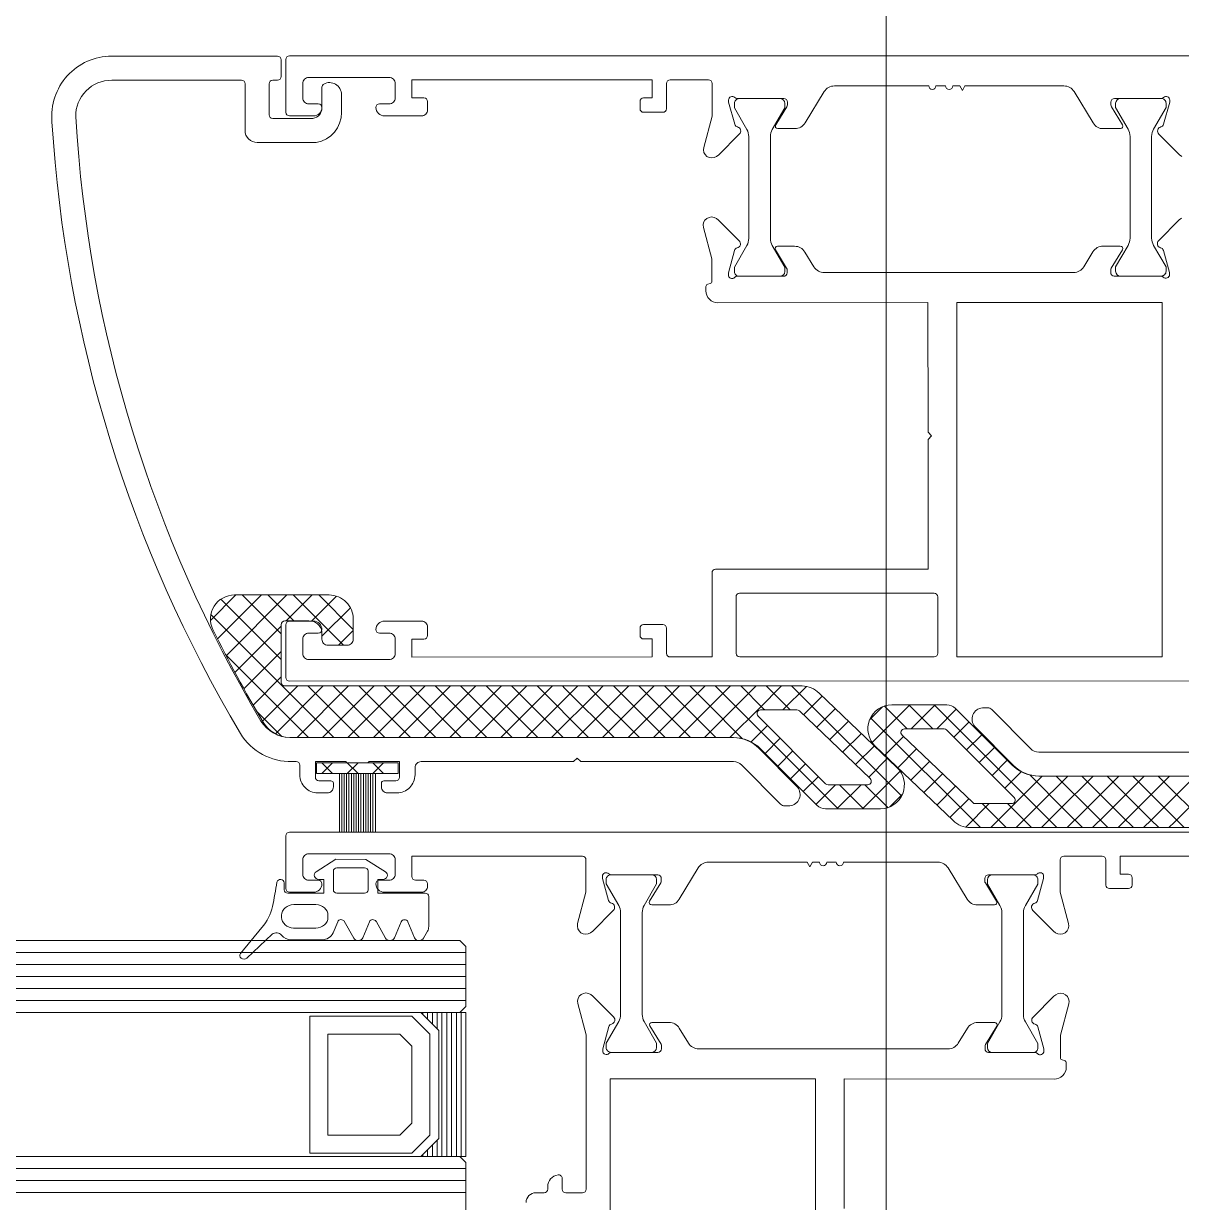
# Model space of a CAD drawing. Header units: centimetres. Extents: x 118932 to 154602, y -32682 to -23521.
# Drawn here: x 140039.95 to 140049.6, y -31154.06 to -31144.24 of the extents above; entities that cross this region are included whole.
import ezdxf

# ---------------------------------------------------------------- set-up
doc = ezdxf.new("R2010")
doc.units = ezdxf.units.CM
doc.header["$LTSCALE"] = 50
doc.header["$MEASUREMENT"] = 0
doc.layers.add('GEN_02_TF_Pencere', color=7, linetype='Continuous', lineweight=9, true_color=0x6093ac)
doc.layers.add('GEN_06_GR_İnce', color=7, linetype='Continuous', lineweight=13, true_color=0xb0b0a9)

# ---------------------------------------------------------------- blocks, each defined once
blk = doc.blocks.new('P30_')
at = {"layer": 'GEN_02_TF_Pencere'}
for p, q in [((206675.0458, -26335.8173), (206675.0458, -26285.8144)), ((206670.0759, -26312.6421), (206680.0159, -26312.6421)), ((206670.0759, -26312.6421), (206670.0759, -26312.6421)), ((206670.0459, -26313.1121), (206670.0459, -26312.6721)), ((206670.9059, -26312.8221), (206670.2359, -26312.8221)), ((206673.0959, -26312.8421), (206671.0959, -26312.8421)), ((206671.0959, -26312.8421), (206671.0959, -26312.9921)), ((206673.0959, -26312.9921), (206673.0959, -26312.8421)), ((206673.5659, -26312.8421), (206673.2459, -26312.8421)), ((206670.1859, -26312.8721), (206670.1859, -26312.9921)), ((206670.9559, -26312.9921), (206670.9559, -26312.8721)), ((206673.2159, -26312.8721), (206673.2159, -26313.0821)), ((206673.5959, -26313.1431), (206673.5959, -26312.8721)), ((206674.5297, -26312.9399), (206674.371, -26313.1999)), ((206675.4009, -26312.8921), (206674.6151, -26312.8921)), ((206675.5409, -26312.8921), (206675.4609, -26312.8921)), ((206675.659, -26312.8921), (206675.6009, -26312.8921)), ((206675.6809, -26312.9301), (206675.659, -26312.8921)), ((206675.7029, -26312.8921), (206675.6809, -26312.9301)), ((206676.5268, -26312.8921), (206675.7029, -26312.8921)), ((206676.7708, -26313.1999), (206676.6122, -26312.9399)), ((206670.2359, -26313.0421), (206670.3159, -26313.0421)), ((206670.8259, -26313.0421), (206670.9059, -26313.0421)), ((206671.0959, -26312.9921), (206671.1959, -26312.9921)), ((206671.2259, -26313.0221), (206671.2259, -26313.0921)), ((206672.9959, -26313.0821), (206672.9959, -26313.0221)), ((206673.0259, -26312.9921), (206673.0959, -26312.9921)), ((206673.7334, -26313.0096), (206673.7334, -26313.0278)), ((206673.7334, -26313.0278), (206673.7845, -26313.212)), ((206673.7817, -26313.0379), (206673.7817, -26313.074)), ((206674.1934, -26312.9978), (206673.8065, -26312.9978)), ((206674.1617, -26312.9979), (206673.8217, -26312.9979)), ((206674.2017, -26313.074), (206674.2017, -26313.0379)), ((206674.2234, -26313.0494), (206674.2234, -26313.0278)), ((206676.9184, -26313.0278), (206676.9184, -26313.0494)), ((206677.3354, -26312.9978), (206676.9484, -26312.9978)), ((206676.9576, -26313.0722), (206676.9576, -26313.0361)), ((206676.9977, -26312.9961), (206677.3377, -26312.9961)), ((206677.3574, -26313.212), (206677.4084, -26313.0278)), ((206677.3777, -26313.0361), (206677.3777, -26313.0722)), ((206677.4084, -26313.0278), (206677.4084, -26313.0096)), ((206670.2759, -26313.1421), (206670.0759, -26313.1421)), ((206671.1759, -26313.1421), (206670.8659, -26313.1421)), ((206673.1859, -26313.1121), (206673.0259, -26313.1121)), ((206673.5261, -26313.404), (206673.5959, -26313.1431)), ((206673.7817, -26313.074), (206673.8856, -26313.254)), ((206674.0977, -26313.254), (206674.2017, -26313.074)), ((206674.126, -26313.2174), (206674.2191, -26313.065)), ((206676.9228, -26313.065), (206677.0158, -26313.2174)), ((206677.0616, -26313.2522), (206676.9576, -26313.0722)), ((206677.3777, -26313.0722), (206677.2737, -26313.2522)), ((206674.2857, -26313.2478), (206674.1431, -26313.2478)), ((206676.9988, -26313.2478), (206676.8562, -26313.2478)), ((206673.823, -26313.2939), (206673.6519, -26313.4668)), ((206673.9017, -26313.314), (206673.9017, -26314.1619)), ((206674.0817, -26314.1619), (206674.0817, -26313.314)), ((206677.0777, -26314.16), (206677.0777, -26313.3122)), ((206677.2577, -26313.3122), (206677.2577, -26314.16)), ((206677.49, -26313.4668), (206677.3189, -26313.2939)), ((206673.6519, -26313.4668), (206673.6339, -26313.4794)), ((206677.508, -26313.4794), (206677.49, -26313.4668)), ((206673.6318, -26313.9965), (206673.6498, -26314.0091)), ((206673.6498, -26314.0091), (206673.821, -26314.1819)), ((206677.3169, -26314.1798), (206677.4879, -26314.0068)), ((206677.4879, -26314.0068), (206677.5059, -26313.9943)), ((206673.5941, -26314.3328), (206673.5241, -26314.072)), ((206673.8856, -26314.2219), (206673.7817, -26314.4019)), ((206674.0817, -26314.1619), (206674.0817, -26314.1619)), ((206674.2017, -26314.4019), (206674.0977, -26314.2219)), ((206674.1412, -26314.2278), (206674.2837, -26314.2277)), ((206676.8543, -26314.2262), (206676.9968, -26314.2261)), ((206676.9576, -26314.4), (206677.0616, -26314.22)), ((206677.0777, -26314.16), (206677.0777, -26314.16)), ((206677.2737, -26314.22), (206677.3777, -26314.4)), ((206673.7826, -26314.2638), (206673.7316, -26314.448)), ((206674.2172, -26314.4105), (206674.1241, -26314.2582)), ((206674.3691, -26314.2755), (206674.445, -26314.3997)), ((206676.6932, -26314.3984), (206676.7689, -26314.2742)), ((206677.0139, -26314.2565), (206676.921, -26314.409)), ((206677.4066, -26314.4459), (206677.3555, -26314.2618)), ((206673.5942, -26314.5193), (206673.5941, -26314.3328)), ((206673.7817, -26314.4019), (206673.7817, -26314.4379)), ((206674.2017, -26314.4379), (206674.2017, -26314.4019)), ((206674.2216, -26314.4477), (206674.2216, -26314.4262)), ((206676.9166, -26314.4246), (206676.9166, -26314.4462)), ((206676.9576, -26314.4361), (206676.9576, -26314.4)), ((206677.3777, -26314.4), (206677.3777, -26314.4361)), ((206673.7316, -26314.448), (206673.7316, -26314.4662)), ((206673.8047, -26314.478), (206674.1917, -26314.4777)), ((206673.8217, -26314.4779), (206674.1617, -26314.4779)), ((206674.5304, -26314.4476), (206675.4372, -26314.447)), ((206675.4372, -26314.447), (206676.6079, -26314.4464)), ((206676.9466, -26314.4762), (206677.3336, -26314.4759)), ((206677.3377, -26314.4761), (206676.9977, -26314.4761)), ((206677.4066, -26314.4641), (206677.4066, -26314.4459)), ((206673.5446, -26314.5981), (206673.5446, -26314.5634)), ((206673.5594, -26314.544), (206673.5793, -26314.5387)), ((206675.3943, -26314.6971), (206673.6447, -26314.6981)), ((206675.3949, -26315.7771), (206675.3943, -26314.6971)), ((206677.3443, -26314.6959), (206675.6343, -26314.6969)), ((206675.6343, -26314.6969), (206675.636, -26317.6473)), ((206677.346, -26317.6464), (206677.3443, -26314.6959)), ((206675.4249, -26315.807), (206675.3949, -26315.7771)), ((206675.3949, -26315.8371), (206675.4249, -26315.807)), ((206675.3955, -26316.9171), (206675.3949, -26315.8371)), ((206673.596, -26317.6485), (206673.5956, -26316.9481)), ((206673.6255, -26316.9181), (206675.3955, -26316.9171)), ((206673.7957, -26317.148), (206673.7959, -26317.6184)), ((206675.4457, -26317.117), (206673.8257, -26317.118)), ((206675.4669, -26317.1258), (206675.4669, -26317.1258)), ((206675.4759, -26317.6174), (206675.4757, -26317.147)), ((206670.0758, -26317.3505), (206670.2758, -26317.3504)), ((206670.8658, -26317.3501), (206671.1758, -26317.3499)), ((206670.0461, -26317.8206), (206670.0458, -26317.3806)), ((206670.3158, -26317.4504), (206670.2358, -26317.4504)), ((206670.9058, -26317.4501), (206670.8258, -26317.4501)), ((206671.2258, -26317.3999), (206671.2259, -26317.4699)), ((206672.9959, -26317.4689), (206672.9958, -26317.4089)), ((206673.0258, -26317.3788), (206673.1858, -26317.3788)), ((206673.2158, -26317.4087), (206673.2159, -26317.6187)), ((206670.1859, -26317.5005), (206670.1859, -26317.6205)), ((206670.9559, -26317.62), (206670.9559, -26317.5)), ((206671.1959, -26317.4999), (206671.0959, -26317.5)), ((206671.0959, -26317.5), (206671.096, -26317.65)), ((206673.0959, -26317.4988), (206673.0259, -26317.4988)), ((206673.096, -26317.6488), (206673.0959, -26317.4988)), ((206670.236, -26317.6704), (206670.906, -26317.6701)), ((206671.096, -26317.65), (206673.096, -26317.6488)), ((206673.246, -26317.6487), (206673.596, -26317.6485)), ((206673.826, -26317.6484), (206675.446, -26317.6475)), ((206675.636, -26317.6473), (206677.346, -26317.6464)), ((206675.636, -26317.6473), (206675.636, -26317.6473)), ((206678.0161, -26317.846), (206670.0761, -26317.8505)), ((206670.9813, -26318.5303), (206670.3013, -26318.5303)), ((206670.3013, -26318.5303), (206670.3013, -26318.6203)), ((206670.3449, -26318.5303), (206670.4349, -26318.6203)), ((206670.3449, -26318.6203), (206670.4349, -26318.5303)), ((206670.5571, -26318.5303), (206670.6471, -26318.6203)), ((206670.5571, -26318.6203), (206670.6471, -26318.5303)), ((206670.7692, -26318.5303), (206670.8592, -26318.6203)), ((206670.7692, -26318.6203), (206670.8592, -26318.5303)), ((206670.9806, -26318.5296), (206670.982, -26318.531)), ((206670.9813, -26318.6203), (206670.9813, -26318.5303)), ((206670.3013, -26318.6203), (206670.9813, -26318.6203)), ((206670.3013, -26318.6203), (206670.3013, -26318.6203)), ((206670.4913, -26318.6203), (206670.4913, -26319.1081)), ((206670.5113, -26318.6203), (206670.5113, -26319.1081)), ((206670.5313, -26318.6203), (206670.5313, -26319.1081)), ((206670.5513, -26318.6203), (206670.5513, -26319.1081)), ((206670.5713, -26318.6203), (206670.5713, -26319.1081)), ((206670.5913, -26318.6203), (206670.5913, -26319.1081)), ((206670.6113, -26318.6203), (206670.6113, -26319.1081)), ((206670.6313, -26318.6203), (206670.6313, -26319.1081)), ((206670.6513, -26318.6203), (206670.6513, -26319.1081)), ((206670.6713, -26318.6203), (206670.6713, -26319.1081)), ((206670.6913, -26318.6203), (206670.6913, -26319.1081)), ((206670.7113, -26318.6203), (206670.7113, -26319.1081)), ((206670.7313, -26318.6203), (206670.7313, -26319.1081)), ((206670.7513, -26318.6203), (206670.7513, -26319.1081)), ((206670.7713, -26318.6203), (206670.7713, -26319.1081)), ((206670.7913, -26318.6203), (206670.7913, -26319.1081)), ((206670.2978, -26319.4374), (206670.4613, -26319.334)), ((206670.4613, -26319.334), (206670.7113, -26319.3343)), ((206670.7113, -26319.3343), (206670.8745, -26319.438)), ((206670.4412, -26319.4309), (206670.441, -26319.5896)), ((206670.7012, -26319.4048), (206670.4712, -26319.4045)), ((206670.731, -26319.5899), (206670.7312, -26319.4312)), ((206670.0311, -26319.5286), (206670.031, -26319.5892)), ((206670.3611, -26319.5014), (206670.3211, -26319.5014)), ((206670.3609, -26319.616), (206670.3611, -26319.5014)), ((206670.8111, -26319.5019), (206670.8109, -26319.6165)), ((206670.8511, -26319.5019), (206670.8111, -26319.5019)), ((206670.0609, -26319.6157), (206670.3609, -26319.616)), ((206670.4497, -26319.6083), (206670.4497, -26319.6083)), ((206670.4709, -26319.6161), (206670.7009, -26319.6163)), ((206670.8109, -26319.6165), (206671.2058, -26319.6169)), ((206670.2964, -26319.7115), (206670.1107, -26319.7113)), ((206671.2358, -26319.6433), (206671.2355, -26319.8944)), ((206670.0105, -26319.7993), (206670.0105, -26319.8183)), ((206670.3962, -26319.8187), (206670.3963, -26319.7997)), ((206670.3962, -26319.8187), (206670.3962, -26319.8187)), ((206669.6684, -26320.1181), (206669.8465, -26319.9026)), ((206670.1104, -26319.9065), (206670.2961, -26319.9067)), ((206670.4777, -26319.8537), (206670.4387, -26319.947)), ((206670.6107, -26319.9903), (206670.5324, -26319.8504)), ((206670.742, -26319.8539), (206670.6863, -26319.9872)), ((206670.875, -26319.9905), (206670.7966, -26319.8507)), ((206671.0059, -26319.8544), (206670.9505, -26319.9874)), ((206671.1172, -26319.9876), (206671.0622, -26319.8545)), ((206592.4043, -26320.0105), (206671.4958, -26320.0105)), ((206669.9322, -26319.9586), (206669.7204, -26320.1574)), ((206670.3448, -26320.0046), (206670.0908, -26320.0044)), ((206670.4387, -26319.947), (206670.4387, -26319.947)), ((206671.225, -26319.9335), (206671.1927, -26319.9909)), ((206671.5458, -26320.0605), (206671.4958, -26320.0105)), ((206592.4869, -26320.1105), (206671.5458, -26320.1105)), ((206671.5458, -26320.5605), (206671.5458, -26320.0605)), ((206590.6158, -26320.2105), (206671.5458, -26320.2105)), ((206590.6158, -26320.3105), (206671.5458, -26320.3105)), ((206590.6158, -26320.4105), (206671.5458, -26320.4105)), ((206590.6158, -26320.5105), (206671.5458, -26320.5105)), ((206590.9908, -26320.6105), (206671.1708, -26320.6105)), ((206671.3208, -26320.7605), (206671.1708, -26320.6105)), ((206671.1708, -26320.6105), (206671.5458, -26320.6105)), ((206671.1858, -26320.6255), (206671.1858, -26320.6105)), ((206671.2258, -26320.6655), (206671.2258, -26320.6105)), ((206671.2658, -26320.7055), (206671.2658, -26320.6105)), ((206671.3058, -26320.7455), (206671.3058, -26320.6105)), ((206671.3458, -26321.8105), (206671.3458, -26320.6105)), ((206671.3858, -26321.8105), (206671.3858, -26320.6105)), ((206671.4258, -26321.8105), (206671.4258, -26320.6105)), ((206671.4658, -26321.8105), (206671.4658, -26320.6105)), ((206671.4958, -26320.6105), (206671.5458, -26320.5605)), ((206671.5058, -26321.8105), (206671.5058, -26320.6105)), ((206671.5458, -26320.6105), (206671.5458, -26321.8105)), ((206671.5458, -26321.8105), (206671.5458, -26320.6105)), ((206671.0958, -26320.6405), (206670.2458, -26320.6405)), ((206670.2458, -26320.6405), (206670.2458, -26321.7805)), ((206671.2458, -26320.7905), (206671.0958, -26320.6405)), ((206670.9958, -26320.7905), (206670.3958, -26320.7905)), ((206670.3958, -26320.7905), (206670.3958, -26321.6305)), ((206671.0958, -26320.8905), (206670.9958, -26320.7905)), ((206671.2458, -26321.6305), (206671.2458, -26320.7905)), ((206671.3208, -26321.6605), (206671.3208, -26320.7605)), ((206671.0958, -26321.5305), (206671.0958, -26320.8905)), ((206670.9958, -26321.6305), (206671.0958, -26321.5305)), ((206670.3958, -26321.6305), (206670.9958, -26321.6305)), ((206671.0958, -26321.7805), (206671.2458, -26321.6305)), ((206671.1708, -26321.8105), (206671.3208, -26321.6605)), ((206671.3058, -26321.8105), (206671.3058, -26321.6755)), ((206670.2458, -26321.7805), (206671.0958, -26321.7805)), ((206671.2258, -26321.8105), (206671.2258, -26321.7555)), ((206671.2658, -26321.8105), (206671.2658, -26321.7155)), ((206590.9908, -26321.8105), (206671.1708, -26321.8105)), ((206671.5458, -26321.8105), (206671.1708, -26321.8105)), ((206671.1858, -26321.8105), (206671.1858, -26321.7955)), ((206671.5458, -26321.8605), (206671.4958, -26321.8105)), ((206671.5458, -26321.8105), (206671.5458, -26321.8105)), ((206671.5458, -26322.3605), (206671.5458, -26321.8605)), ((206590.6158, -26321.9105), (206671.5458, -26321.9105)), ((206590.6158, -26322.0105), (206671.5458, -26322.0105)), ((206590.6158, -26322.1105), (206671.5458, -26322.1105))]:
    blk.add_line(p, q, dxfattribs=at)
at = {"layer": 'GEN_02_TF_Pencere', "extrusion": (0, 0, -1)}
for p, q in [((206668.5949, -26312.6442), (206669.9758, -26312.6442)), ((206670.0058, -26312.6742), (206670.0058, -26312.8142)), ((206669.6758, -26312.8442), (206668.5949, -26312.8442)), ((206669.9758, -26312.8442), (206669.9358, -26312.8442)), ((206669.7058, -26313.2633), (206669.7058, -26312.8742)), ((206669.9058, -26312.8742), (206669.9058, -26313.1333)), ((206670.3458, -26313.0742), (206670.3458, -26312.9028)), ((206670.5094, -26312.9642), (206670.5094, -26313.1135)), ((206669.9358, -26313.1633), (206670.2708, -26313.1633)), ((206670.2991, -26313.3633), (206669.8058, -26313.3633)), ((206669.4173, -26317.3443), (206669.6291, -26317.1325)), ((206669.4758, -26317.4979), (206669.8412, -26317.1325)), ((206670.0068, -26317.6687), (206669.5049, -26317.1669)), ((206669.5475, -26317.6384), (206670.0534, -26317.1325)), ((206670.4068, -26317.1325), (206669.617, -26317.1325)), ((206670.0068, -26317.4566), (206669.6827, -26317.1325)), ((206670.1113, -26317.349), (206669.8949, -26317.1325)), ((206670.0491, -26317.349), (206670.2655, -26317.1325)), ((206670.5249, -26317.5504), (206670.107, -26317.1325)), ((206670.2599, -26317.3503), (206670.468, -26317.1421)), ((206670.6068, -26317.4202), (206670.3191, -26317.1325)), ((206670.3456, -26317.4767), (206670.5835, -26317.2388)), ((206670.4463, -26318.3203), (206669.4206, -26317.2946)), ((206670.0368, -26317.349), (206670.2368, -26317.349)), ((206670.6068, -26317.5004), (206670.6068, -26317.3325)), ((206669.6208, -26317.7772), (206670.0068, -26317.3912)), ((206670.0068, -26317.8604), (206670.0068, -26317.3804)), ((206670.3456, -26317.4404), (206670.3456, -26317.5004)), ((206670.484, -26317.5504), (206670.6068, -26317.4276)), ((206670.3956, -26317.5504), (206670.5568, -26317.5504)), ((206670.2342, -26318.3203), (206669.5424, -26317.6286)), ((206669.6958, -26317.9144), (206670.0068, -26317.6033)), ((206669.7723, -26318.05), (206670.0068, -26317.8155)), ((206669.8505, -26318.1839), (206670.144, -26317.8904)), ((206669.958, -26318.2885), (206670.3562, -26317.8904)), ((206674.3457, -26317.8904), (206670.0368, -26317.8904)), ((206670.1383, -26318.3203), (206670.5683, -26317.8904)), ((206670.6584, -26318.3203), (206670.2285, -26317.8904)), ((206670.3505, -26318.3203), (206670.7804, -26317.8904)), ((206670.8705, -26318.3203), (206670.4406, -26317.8904)), ((206670.5626, -26318.3203), (206670.9926, -26317.8904)), ((206671.0827, -26318.3203), (206670.6527, -26317.8904)), ((206670.7747, -26318.3203), (206671.2047, -26317.8904)), ((206671.2948, -26318.3203), (206670.8649, -26317.8904)), ((206670.9869, -26318.3203), (206671.4168, -26317.8904)), ((206671.5069, -26318.3203), (206671.077, -26317.8904)), ((206671.199, -26318.3203), (206671.629, -26317.8904)), ((206671.7191, -26318.3203), (206671.2891, -26317.8904)), ((206671.4111, -26318.3203), (206671.8411, -26317.8904)), ((206671.9312, -26318.3203), (206671.5013, -26317.8904)), ((206671.6233, -26318.3203), (206672.0532, -26317.8904)), ((206672.1433, -26318.3203), (206671.7134, -26317.8904)), ((206671.8354, -26318.3203), (206672.2585, -26317.8972)), ((206672.3555, -26318.3203), (206671.9255, -26317.8904)), ((206672.0475, -26318.3203), (206672.451, -26317.9169)), ((206672.5676, -26318.3203), (206672.1376, -26317.8904)), ((206672.2585, -26317.8972), (206672.2654, -26317.8904)), ((206672.2597, -26318.3203), (206672.6435, -26317.9365)), ((206672.3678, -26317.9084), (206672.3498, -26317.8904)), ((206672.7797, -26318.3203), (206672.3678, -26317.9084)), ((206672.451, -26317.9169), (206672.4775, -26317.8904)), ((206672.4718, -26318.3203), (206672.836, -26317.9562)), ((206672.604, -26317.9325), (206672.5619, -26317.8904)), ((206672.9919, -26318.3203), (206672.604, -26317.9325)), ((206672.6435, -26317.9365), (206672.6896, -26317.8904)), ((206672.8402, -26317.9566), (206672.774, -26317.8904)), ((206672.836, -26317.9562), (206672.9017, -26317.8904)), ((206673.204, -26318.3203), (206672.8402, -26317.9566)), ((206673.0765, -26317.9807), (206672.9862, -26317.8904)), ((206673.0285, -26317.9758), (206673.1139, -26317.8904)), ((206673.3127, -26318.0048), (206673.1983, -26317.8904)), ((206673.221, -26317.9954), (206673.326, -26317.8904)), ((206673.5489, -26318.0289), (206673.4104, -26317.8904)), ((206673.4135, -26318.0151), (206673.5381, -26317.8904)), ((206673.606, -26318.0347), (206673.7503, -26317.8904)), ((206673.7852, -26318.053), (206673.6226, -26317.8904)), ((206673.7985, -26318.0543), (206673.9624, -26317.8904)), ((206674.0214, -26318.0771), (206673.8347, -26317.8904)), ((206673.991, -26318.074), (206674.1745, -26317.8904)), ((206674.2468, -26318.0904), (206674.0468, -26317.8904)), ((206674.1867, -26318.0904), (206674.3831, -26317.8939)), ((206675.1751, -26318.8065), (206674.259, -26317.8904)), ((206674.3457, -26317.8904), (206674.3457, -26317.8904)), ((206675.1362, -26318.5685), (206674.4871, -26317.949)), ((206672.6839, -26318.3203), (206673.0285, -26317.9758)), ((206672.8961, -26318.3203), (206673.221, -26317.9954)), ((206673.4161, -26318.3203), (206673.0765, -26317.9807)), ((206673.1082, -26318.3203), (206673.4135, -26318.0151)), ((206673.6283, -26318.3203), (206673.3127, -26318.0048)), ((206673.3203, -26318.3203), (206673.606, -26318.0347)), ((206673.5325, -26318.3203), (206673.7985, -26318.0543)), ((206673.8497, -26318.3297), (206673.5489, -26318.0289)), ((206674.6454, -26318.9132), (206673.7852, -26318.053)), ((206674.358, -26318.1312), (206674.5143, -26317.9749)), ((206675.2428, -26318.0475), (206674.929, -26318.3614)), ((206675.0317, -26318.0573), (206675.222, -26318.2475)), ((206675.5518, -26318.0475), (206675.0935, -26318.0475)), ((206675.2341, -26318.0475), (206675.4341, -26318.2475)), ((206675.455, -26318.0475), (206675.255, -26318.2475)), ((206675.4462, -26318.0475), (206676.3064, -26318.9078)), ((206670.0119, -26318.3102), (206669.8006, -26318.0989)), ((206673.7446, -26318.3203), (206673.991, -26318.074)), ((206674.5421, -26318.7044), (206673.9793, -26318.1416)), ((206674.0005, -26318.0904), (206674.3032, -26318.0904)), ((206674.0005, -26318.0904), (206674.0005, -26318.0904)), ((206674.0347, -26318.0904), (206674.0214, -26318.0771)), ((206674.3239, -26318.0986), (206674.9132, -26318.6614)), ((206674.4665, -26318.2348), (206674.6228, -26318.0785)), ((206675.0144, -26318.0638), (206674.9097, -26318.1685)), ((206674.9165, -26318.1543), (206675.8326, -26319.0704)), ((206675.6301, -26318.0845), (206675.4671, -26318.2475)), ((206676.0923, -26318.5467), (206675.6225, -26318.0768)), ((206675.848, -26318.0717), (206675.8904, -26318.0717)), ((206675.9257, -26318.0863), (206676.2478, -26318.4111)), ((206673.9206, -26318.3564), (206674.0574, -26318.2197)), ((206674.575, -26318.3385), (206674.7314, -26318.1821)), ((206675.1991, -26318.2475), (206675.5283, -26318.2475)), ((206675.5495, -26318.2563), (206676.1123, -26318.8191)), ((206675.7362, -26318.1906), (206675.61, -26318.3168)), ((206676.1063, -26318.5525), (206675.7843, -26318.2277)), ((206669.6671, -26318.2857), (206669.6671, -26318.2857)), ((206670.0773, -26318.3203), (206673.7731, -26318.3203)), ((206670.0774, -26318.3203), (206673.773, -26318.3203)), ((206674.0372, -26318.452), (206674.1634, -26318.3258)), ((206674.6835, -26318.4421), (206674.8399, -26318.2857)), ((206675.1911, -26318.3114), (206675.0346, -26318.4679)), ((206675.7677, -26318.8621), (206675.1784, -26318.2993)), ((206675.8423, -26318.2966), (206675.716, -26318.4229)), ((206673.9853, -26318.4082), (206674.3073, -26318.733)), ((206673.9993, -26318.4141), (206674.4691, -26318.8839)), ((206674.1433, -26318.5581), (206674.2695, -26318.4318)), ((206674.792, -26318.5457), (206674.9484, -26318.3893)), ((206674.9554, -26318.3922), (206675.6045, -26319.0118)), ((206675.2996, -26318.415), (206675.1432, -26318.5715)), ((206675.9483, -26318.4027), (206675.8221, -26318.5289)), ((206676.3185, -26318.4404), (206677.5894, -26318.4404)), ((206670.1313, -26318.5203), (206670.0969, -26318.5203)), ((206670.1613, -26318.6303), (206670.1613, -26318.5503)), ((206670.544, -26318.5203), (206670.2913, -26318.5203)), ((206670.2913, -26318.5203), (206670.2913, -26318.6504)), ((206670.7213, -26318.5303), (206670.5613, -26318.5303)), ((206670.9913, -26318.5203), (206670.7387, -26318.5203)), ((206670.9913, -26318.6504), (206670.9913, -26318.5203)), ((206672.4422, -26318.5203), (206671.1713, -26318.5203)), ((206672.4722, -26318.4903), (206672.4422, -26318.5203)), ((206672.5022, -26318.5203), (206672.4722, -26318.4903)), ((206673.7731, -26318.5203), (206672.5022, -26318.5203)), ((206674.1659, -26318.8744), (206673.8439, -26318.5496)), ((206674.2493, -26318.6641), (206674.3756, -26318.5379)), ((206674.9005, -26318.6493), (206675.057, -26318.4929)), ((206675.4081, -26318.5187), (206675.2517, -26318.6751)), ((206676.0544, -26318.5087), (206675.9282, -26318.635)), ((206671.1213, -26318.5703), (206671.1213, -26318.6304)), ((206674.3554, -26318.7702), (206674.4816, -26318.644)), ((206674.8488, -26318.9132), (206675.1626, -26318.5994)), ((206675.5166, -26318.6223), (206675.3602, -26318.7786)), ((206676.171, -26318.6043), (206676.0342, -26318.741)), ((206676.347, -26318.6404), (206676.1007, -26318.8868)), ((206676.2419, -26318.6311), (206676.5427, -26318.9319)), ((206676.5592, -26318.6404), (206676.2932, -26318.9064)), ((206680.0143, -26318.6404), (206676.3185, -26318.6404)), ((206680.0142, -26318.6404), (206676.3186, -26318.6404)), ((206676.4633, -26318.6404), (206676.7789, -26318.956)), ((206676.7713, -26318.6404), (206676.4856, -26318.926)), ((206676.6755, -26318.6404), (206677.0151, -26318.9801)), ((206676.9834, -26318.6404), (206676.6781, -26318.9457)), ((206677.1956, -26318.6404), (206676.8706, -26318.9653)), ((206676.8876, -26318.6404), (206677.2514, -26319.0041)), ((206677.4077, -26318.6404), (206677.0631, -26318.9849)), ((206677.0997, -26318.6404), (206677.4876, -26319.0282)), ((206677.6198, -26318.6404), (206677.2556, -26319.0046)), ((206677.3119, -26318.6404), (206677.7238, -26319.0523)), ((206677.832, -26318.6404), (206677.4481, -26319.0242)), ((206670.3213, -26318.6804), (206670.4213, -26318.6804)), ((206670.4413, -26318.7004), (206670.4413, -26318.7304)), ((206670.8413, -26318.7304), (206670.8413, -26318.7004)), ((206670.8613, -26318.6804), (206670.9613, -26318.6804)), ((206674.4615, -26318.8762), (206674.6245, -26318.7132)), ((206674.8925, -26318.7132), (206674.5633, -26318.7132)), ((206674.6366, -26318.9132), (206674.8366, -26318.7132)), ((206674.8575, -26318.9132), (206674.6575, -26318.7132)), ((206675.0599, -26318.9034), (206674.8697, -26318.7132)), ((206675.6251, -26318.7259), (206675.4688, -26318.8822)), ((206670.3913, -26318.7804), (206670.3113, -26318.7803)), ((206670.9713, -26318.7804), (206670.8913, -26318.7804)), ((206675.0772, -26318.8969), (206675.1819, -26318.7922)), ((206675.7336, -26318.8295), (206675.5773, -26318.9858)), ((206674.2437, -26318.8891), (206674.2012, -26318.8891)), ((206674.5398, -26318.9132), (206674.9982, -26318.9132)), ((206675.9049, -26318.8704), (206675.7085, -26319.0668)), ((206676.0911, -26318.8704), (206675.7884, -26318.8704)), ((206675.8448, -26318.8704), (206676.0448, -26319.0704)), ((206676.1007, -26318.8868), (206675.9171, -26319.0704)), ((206676.0569, -26318.8704), (206676.0702, -26318.8837)), ((206676.0702, -26318.8837), (206676.2569, -26319.0704)), ((206676.0911, -26318.8704), (206676.0911, -26318.8704)), ((206676.2932, -26318.9064), (206676.1292, -26319.0704)), ((206676.3064, -26318.9078), (206676.469, -26319.0704)), ((206676.4856, -26318.926), (206676.3413, -26319.0704)), ((206676.5427, -26318.9319), (206676.6812, -26319.0704)), ((206676.6781, -26318.9457), (206676.5535, -26319.0704)), ((206676.8706, -26318.9653), (206676.7656, -26319.0704)), ((206676.7789, -26318.956), (206676.8933, -26319.0704)), ((206677.0631, -26318.9849), (206676.9777, -26319.0704)), ((206677.0151, -26318.9801), (206677.1054, -26319.0704)), ((206677.2556, -26319.0046), (206677.1899, -26319.0704)), ((206677.2514, -26319.0041), (206677.3176, -26319.0704)), ((206677.4481, -26319.0242), (206677.402, -26319.0704)), ((206677.4876, -26319.0282), (206677.5297, -26319.0704)), ((206670.0457, -26319.1381), (206670.0457, -26319.5781)), ((206680.0157, -26319.1081), (206670.0757, -26319.1081)), ((206675.7459, -26319.0704), (206680.0548, -26319.0704)), ((206675.7459, -26319.0704), (206675.7459, -26319.0704)), ((206670.1857, -26319.4581), (206670.1857, -26319.3381)), ((206670.2357, -26319.2881), (206670.9057, -26319.2881)), ((206670.9557, -26319.3381), (206670.9557, -26319.4581)), ((206671.0957, -26319.4781), (206671.0957, -26319.3081)), ((206671.0957, -26319.3081), (206672.5157, -26319.3081)), ((206672.5457, -26319.3381), (206672.5457, -26319.6091)), ((206676.4957, -26319.6091), (206676.4957, -26319.3381)), ((206676.5257, -26319.3081), (206676.8457, -26319.3081)), ((206676.8757, -26319.3381), (206676.8757, -26319.5481)), ((206676.9957, -26319.4581), (206676.9957, -26319.3081)), ((206676.9957, -26319.3081), (206678.9957, -26319.3081)), ((206673.3208, -26319.6659), (206673.4794, -26319.406)), ((206673.5648, -26319.3581), (206674.3887, -26319.3581)), ((206674.3887, -26319.3581), (206674.4107, -26319.3961)), ((206674.4107, -26319.3961), (206674.4326, -26319.3581)), ((206674.4326, -26319.3581), (206674.4907, -26319.3581)), ((206674.5507, -26319.3581), (206674.6307, -26319.3581)), ((206674.6907, -26319.3581), (206675.4766, -26319.3581)), ((206675.5619, -26319.406), (206675.7206, -26319.6659)), ((206670.3157, -26319.5081), (206670.2357, -26319.5081)), ((206670.9057, -26319.5081), (206670.8257, -26319.5081)), ((206671.1957, -26319.5081), (206671.1257, -26319.5081)), ((206672.6832, -26319.4938), (206672.6832, -26319.4756)), ((206672.7342, -26319.678), (206672.6832, -26319.4938)), ((206672.714, -26319.5021), (206672.714, -26319.5382)), ((206673.094, -26319.4621), (206672.754, -26319.4621)), ((206672.7562, -26319.4638), (206673.1432, -26319.4638)), ((206673.1688, -26319.531), (206673.0758, -26319.6834)), ((206673.134, -26319.5382), (206673.134, -26319.5021)), ((206673.1732, -26319.4938), (206673.1732, -26319.5154)), ((206675.8682, -26319.5154), (206675.8682, -26319.4938)), ((206675.9656, -26319.6834), (206675.8726, -26319.531)), ((206675.8899, -26319.54), (206675.8899, -26319.5039)), ((206675.8982, -26319.4638), (206676.2852, -26319.4638)), ((206675.9299, -26319.4639), (206676.2699, -26319.4639)), ((206676.3582, -26319.4938), (206676.3071, -26319.678)), ((206676.3099, -26319.5039), (206676.3099, -26319.54)), ((206676.3582, -26319.4756), (206676.3582, -26319.4938)), ((206677.0657, -26319.4581), (206676.9957, -26319.4581)), ((206677.0957, -26319.5481), (206677.0957, -26319.4881)), ((206670.0757, -26319.6081), (206670.2757, -26319.6081)), ((206670.8657, -26319.6081), (206671.1757, -26319.6081)), ((206671.2257, -26319.5581), (206671.2257, -26319.5381)), ((206672.5457, -26319.6091), (206672.4759, -26319.87)), ((206672.714, -26319.5382), (206672.8179, -26319.7182)), ((206673.03, -26319.7182), (206673.134, -26319.5382)), ((206675.9939, -26319.72), (206675.8899, -26319.54)), ((206676.3099, -26319.54), (206676.206, -26319.72)), ((206676.5655, -26319.87), (206676.4957, -26319.6091)), ((206676.9057, -26319.5781), (206677.0657, -26319.5781)), ((206673.0929, -26319.7138), (206673.2354, -26319.7138)), ((206675.8059, -26319.7138), (206675.9485, -26319.7138)), ((206672.6016, -26319.9328), (206672.7727, -26319.7599)), ((206672.834, -26319.7782), (206672.834, -26320.626)), ((206673.014, -26320.626), (206673.014, -26319.7782)), ((206676.0099, -26320.6279), (206676.0099, -26319.78)), ((206676.1899, -26319.78), (206676.1899, -26320.6279)), ((206676.2686, -26319.7599), (206676.4397, -26319.9328)), ((206672.5837, -26319.9454), (206672.6016, -26319.9328)), ((206676.4397, -26319.9328), (206676.4577, -26319.9454)), ((206672.6037, -26320.4728), (206672.5857, -26320.4603)), ((206672.7747, -26320.6458), (206672.6037, -26320.4728)), ((206676.4418, -26320.4751), (206676.2706, -26320.6479)), ((206676.4598, -26320.4625), (206676.4418, -26320.4751)), ((206672.4779, -26320.5356), (206672.5476, -26320.7965)), ((206676.4976, -26320.7988), (206676.5675, -26320.538)), ((206672.8179, -26320.686), (206672.714, -26320.866)), ((206673.014, -26320.626), (206673.014, -26320.626)), ((206673.134, -26320.866), (206673.03, -26320.686)), ((206673.2374, -26320.6922), (206673.0948, -26320.6921)), ((206675.9504, -26320.6938), (206675.8079, -26320.6937)), ((206675.8899, -26320.8679), (206675.9939, -26320.6879)), ((206676.0099, -26320.6279), (206676.0099, -26320.6279)), ((206676.206, -26320.6879), (206676.3099, -26320.8679)), ((206672.5476, -26320.7965), (206672.5468, -26322.0822)), ((206672.685, -26320.9119), (206672.7361, -26320.7278)), ((206673.0777, -26320.7225), (206673.1706, -26320.875)), ((206673.3984, -26320.8644), (206673.3227, -26320.7402)), ((206675.7225, -26320.7415), (206675.6466, -26320.8657)), ((206675.8744, -26320.8765), (206675.9675, -26320.7242)), ((206676.3091, -26320.7298), (206676.36, -26320.914)), ((206676.4974, -26320.9853), (206676.4976, -26320.7988)), ((206672.714, -26320.866), (206672.714, -26320.9021)), ((206673.134, -26320.9021), (206673.134, -26320.866)), ((206673.175, -26320.8906), (206673.175, -26320.9122)), ((206675.87, -26320.9137), (206675.87, -26320.8922)), ((206675.8899, -26320.9039), (206675.8899, -26320.8679)), ((206676.3099, -26320.8679), (206676.3099, -26320.9039)), ((206672.685, -26320.9301), (206672.685, -26320.9119)), ((206672.754, -26320.9421), (206673.094, -26320.9421)), ((206673.145, -26320.9422), (206672.758, -26320.9419)), ((206674.6544, -26320.913), (206673.4837, -26320.9124)), ((206675.5612, -26320.9136), (206674.6544, -26320.913)), ((206676.287, -26320.944), (206675.9, -26320.9437)), ((206676.2699, -26320.9439), (206675.9299, -26320.9439)), ((206676.36, -26320.914), (206676.36, -26320.9322)), ((206676.5322, -26321.01), (206676.5123, -26321.0047)), ((206676.547, -26321.0641), (206676.547, -26321.0294)), ((206672.7457, -26324.1124), (206672.7473, -26321.1619)), ((206672.7473, -26321.1619), (206674.4573, -26321.1629)), ((206674.4573, -26321.1629), (206674.4557, -26324.1133)), ((206674.6967, -26322.2431), (206674.6973, -26321.1631)), ((206674.6973, -26321.1631), (206676.4469, -26321.1641)), ((206672.2268, -26322.0614), (206672.2268, -26322.0821)), ((206672.3468, -26322.0821), (206672.3469, -26321.9921)), ((206672.1968, -26322.112), (206672.1268, -26322.112)), ((206672.5168, -26322.1122), (206672.3768, -26322.1122))]:
    blk.add_line(p, q, dxfattribs=at)
for centre, radius, start, end in [((-206668.5949, -26313.1442), 0.5, 354.47873, 89.99998), ((-206669.9758, -26312.6742), 0.03, 89.99996, 180.00004), ((-206668.5949, -26313.1442), 0.3, 359.17877, 90.00002), ((-206669.6758, -26312.8742), 0.03, 89.99996, 180.00004), ((-206669.9358, -26312.8742), 0.03, 359.99996, 90.00004), ((-206669.9758, -26312.8142), 0.03, 179.99996, 270.00004), ((-206670.3758, -26312.9028), 0.03, 359.99985, 61.29067), ((-206670.4094, -26312.9642), 0.1, 61.2651, 180.02568), ((-206679.425, -26312.4895), 11.1496, 329.29706, 356.61144), ((-206669.9358, -26313.1333), 0.03, 269.99996, 0.00004), ((-206670.2551, -26313.0739), 0.0907, 180.1582, 260.04095), ((-206670.2551, -26313.1128), 0.2543, 180.15818, 260.04094), ((-206679.425, -26312.4895), 11.3496, 329.28963, 356.44968), ((-206669.8058, -26313.2633), 0.1, 269.99996, 0.00004), ((-206669.617, -26317.3325), 0.2, 333.81424, 89.99998), ((-206670.4068, -26317.3325), 0.2, 89.99996, 180.00004), ((-206670.0381, -26317.3802), 0.0312, 359.62629, 87.72671), ((-206670.2425, -26317.4527), 0.1039, 86.87426, 173.20609), ((-206679.4246, -26312.5096), 11.1293, 329.29787, 333.81426), ((-206670.3956, -26317.5004), 0.05, 269.99996, 0.00004), ((-206670.5568, -26317.5004), 0.05, 179.99996, 270.00004), ((-206670.0368, -26317.8604), 0.03, 269.99996, 0.00004), ((-206674.3457, -26318.0904), 0.2, 89.99927, 135.00206), ((-206675.0935, -26318.2475), 0.2, 313.6643, 90.00003), ((-206675.5518, -26318.1475), 0.1, 89.99996, 134.999), ((-206674.0005, -26318.1204), 0.03, 314.99895, 89.99996), ((-206674.3032, -26318.1204), 0.03, 89.99995, 133.48511), ((-206675.8574, -26318.1665), 0.0953, 320.04618, 84.32422), ((-206675.8904, -26318.1217), 0.05, 90.00012, 135.00004), ((-206670.0858, -26318.0296), 0.2908, 271.68674, 328.33338), ((-206670.0857, -26318.0496), 0.2708, 271.74789, 328.29841), ((-206675.1991, -26318.2775), 0.03, 313.48497, 89.99998), ((-206675.5283, -26318.2775), 0.03, 89.99995, 134.99899), ((-206670.0858, -26318.0296), 0.4908, 268.70159, 328.55441), ((-206673.773, -26318.6403), 0.32, 90.00001, 134.99993), ((-206673.7731, -26318.6203), 0.3, 90.00004, 134.99996), ((-206676.3185, -26318.3404), 0.1, 270.00002, 314.99994), ((-206670.1313, -26318.5503), 0.03, 89.99996, 180.00004), ((-206670.5613, -26318.5103), 0.02, 270.00003, 329.99999), ((-206670.7213, -26318.5103), 0.02, 210.00001, 269.99997), ((-206671.1713, -26318.5703), 0.05, 359.99996, 90.00004), ((-206673.7731, -26318.6203), 0.1, 90.00002, 134.99994), ((-206676.3186, -26318.3204), 0.32, 270.00001, 314.99993), ((-206676.3185, -26318.3404), 0.3, 270.00004, 314.99996), ((-206670.3113, -26318.6303), 0.15, 269.99996, 0.00004), ((-206670.3213, -26318.6504), 0.03, 269.99996, 0.00004), ((-206670.9613, -26318.6504), 0.03, 179.99996, 270.00004), ((-206670.9713, -26318.6304), 0.15, 179.99996, 270.00004), ((-206674.9982, -26318.7132), 0.2, 133.6643, 270.00003), ((-206670.3913, -26318.7304), 0.05, 179.99996, 270.00004), ((-206670.4213, -26318.7004), 0.02, 89.99996, 180.00004), ((-206670.8613, -26318.7004), 0.02, 359.99996, 90.00004), ((-206670.8913, -26318.7304), 0.05, 269.99996, 0.00004), ((-206674.2342, -26318.7942), 0.0953, 140.04618, 264.32422), ((-206674.5633, -26318.6832), 0.03, 269.99995, 314.99899), ((-206674.8925, -26318.6832), 0.03, 133.48497, 269.99998), ((-206676.0911, -26318.8404), 0.03, 134.99895, 269.99996), ((-206674.2012, -26318.8391), 0.05, 270.00012, 315.00004), ((-206674.5398, -26318.8132), 0.1, 269.99996, 314.999), ((-206675.7884, -26318.8404), 0.03, 269.99995, 313.48511), ((-206675.7459, -26318.8704), 0.2, 269.99927, 315.00206), ((-206670.0757, -26319.1381), 0.03, 359.99996, 90.00004), ((-206670.2357, -26319.3381), 0.05, 359.99996, 90.00004), ((-206670.9057, -26319.3381), 0.05, 89.99996, 180.00004), ((-206672.5157, -26319.3381), 0.03, 89.99996, 180.00004), ((-206676.5257, -26319.3381), 0.03, 359.99996, 90.00004), ((-206676.8457, -26319.3381), 0.03, 89.99996, 180.00004), ((-206673.5648, -26319.4581), 0.1, 31.39993, 90.00002), ((-206674.5207, -26319.3581), 0.03, 180, 0), ((-206674.6607, -26319.3581), 0.03, 180, 0), ((-206675.4766, -26319.4581), 0.1, 89.99998, 148.60007), ((-206670.2357, -26319.4581), 0.05, 269.99996, 0.00004), ((-206670.3157, -26319.5381), 0.03, 89.99996, 180.00004), ((-206670.8257, -26319.5381), 0.03, 359.99996, 90.00004), ((-206670.9057, -26319.4581), 0.05, 179.99996, 270.00004), ((-206671.1257, -26319.4781), 0.03, 269.99996, 0.00004), ((-206671.1957, -26319.5381), 0.03, 89.99996, 180.00004), ((-206672.7132, -26319.4756), 0.03, 0.00002, 135.78779), ((-206672.754, -26319.5021), 0.04, 359.99996, 90.00004), ((-206672.7562, -26319.4338), 0.03, 270.00845, 315.76669), ((-206673.094, -26319.5021), 0.04, 90.00006, 179.99995), ((-206673.1433, -26319.4937), 0.0299, 89.83505, 180.16495), ((-206673.1432, -26319.5154), 0.03, 180.00008, 211.40006), ((-206675.8982, -26319.4938), 0.03, 359.99996, 90.00004), ((-206675.8982, -26319.5154), 0.03, 328.6301, 359.99297), ((-206675.9299, -26319.5039), 0.04, 0.00005, 89.99994), ((-206676.2699, -26319.5039), 0.04, 89.99996, 180.00004), ((-206676.2852, -26319.4338), 0.03, 224.21232, 270.00006), ((-206676.3282, -26319.4756), 0.03, 44.2142, 179.99629), ((-206677.0657, -26319.4881), 0.03, 89.99996, 180.00004), ((-206670.0757, -26319.5781), 0.03, 269.99996, 0.00004), ((-206670.2757, -26319.5381), 0.07, 179.99996, 270.00004), ((-206670.8657, -26319.5381), 0.07, 269.99996, 0.00004), ((-206671.1757, -26319.5581), 0.05, 179.99996, 270.00004), ((-206676.9057, -26319.5481), 0.03, 269.99996, 0.00004), ((-206677.0657, -26319.5481), 0.03, 179.99996, 270.00004), ((-206672.7633, -26319.6705), 0.03, 282.31779, 345.59449), ((-206672.7498, -26319.7338), 0.0347, 101.80696, 228.63556), ((-206672.714, -26319.7782), 0.12, 150.0001, 179.99999), ((-206673.134, -26319.7782), 0.12, 359.99999, 30.0001), ((-206673.0929, -26319.6938), 0.02, 269.98509, 31.41751), ((-206673.2419, -26319.6254), 0.0886, 207.19011, 274.2162), ((-206675.8059, -26319.6138), 0.1, 270.00023, 328.59345), ((-206675.9485, -26319.6938), 0.02, 148.60006, 270.00005), ((-206675.8899, -26319.78), 0.12, 149.9999, 180.00001), ((-206676.3099, -26319.78), 0.12, 0.00001, 29.9999), ((-206676.2916, -26319.7338), 0.0347, 311.36026, 78.19069), ((-206676.2781, -26319.6705), 0.03, 194.4077, 257.72747), ((-206672.5435, -26319.8881), 0.07, 234.99918, 14.97879), ((-206676.4979, -26319.8881), 0.07, 164.99632, 305.02576), ((-206672.5455, -26320.5176), 0.07, 345.05176, 125.03291), ((-206676.4999, -26320.5198), 0.07, 55.03286, 195.01401), ((-206672.7652, -26320.7352), 0.03, 14.42264, 77.76384), ((-206672.7518, -26320.6719), 0.0347, 131.37922, 258.23486), ((-206672.714, -26320.626), 0.12, 180.00001, 209.9999), ((-206673.134, -26320.626), 0.12, 330.0001, 359.99999), ((-206673.0948, -26320.7121), 0.02, 328.633, 90.03299), ((-206673.2373, -26320.7922), 0.1, 90.03285, 148.63294), ((-206675.8078, -26320.7937), 0.1, 31.43279, 90.03288), ((-206675.9504, -26320.7138), 0.02, 90.03284, 211.43282), ((-206675.8899, -26320.6279), 0.12, 180.0001, 209.99999), ((-206676.3099, -26320.6279), 0.12, 330.0001, 359.99999), ((-206676.2935, -26320.6739), 0.0347, 281.83093, 48.68657), ((-206676.28, -26320.7372), 0.03, 102.3019, 165.64309), ((-206672.754, -26320.9021), 0.04, 269.99996, 0.00004), ((-206673.094, -26320.9021), 0.04, 180.00006, 269.99995), ((-206673.145, -26320.8906), 0.03, 148.63256, 180.03254), ((-206673.4838, -26320.8124), 0.1, 270.03282, 328.63291), ((-206675.5613, -26320.8136), 0.1, 211.43282, 270.03291), ((-206675.9, -26320.8922), 0.03, 0.03314, 31.43312), ((-206675.9299, -26320.9039), 0.04, 269.99998, 359.99987), ((-206676.2699, -26320.9039), 0.04, 179.99996, 270.00004), ((-206672.715, -26320.9301), 0.03, 224.24521, 0.03282), ((-206672.758, -26320.9719), 0.03, 44.2451, 90.03284), ((-206673.145, -26320.9122), 0.03, 180.03281, 270.03289), ((-206675.9, -26320.9137), 0.03, 270.03281, 0.03289), ((-206676.2869, -26320.974), 0.03, 90.03294, 135.82069), ((-206676.33, -26320.9322), 0.03, 180.03293, 315.82053), ((-206676.5174, -26320.9854), 0.02, 284.98153, 0.05298), ((-206676.447, -26321.0641), 0.1, 180.02926, 270.04167), ((-206676.527, -26321.0293), 0.02, 105.03751, 180.00827), ((-206672.3268, -26322.0614), 0.1, 0.03287, 81.81972), ((-206672.3171, -26321.9918), 0.0297, 81.23017, 180.60728), ((-206672.1968, -26322.082), 0.03, 180.0329, 270.03299), ((-206672.3768, -26322.0822), 0.03, 270.0329, 0.03299), ((-206672.5168, -26322.0822), 0.03, 180.03281, 270.03289), ((-206672.1268, -26322.192), 0.08, 0.03287, 90.03295)]:
    blk.add_arc(centre, radius, start, end, dxfattribs=at)
at = {"layer": 'GEN_02_TF_Pencere'}
for centre, radius, start, end in [((206670.0759, -26312.6721), 0.03, 89.99996, 180.00004), ((206670.2359, -26312.8721), 0.05, 89.99996, 180.00004), ((206670.9059, -26312.8721), 0.05, 359.99996, 90.00004), ((206673.2459, -26312.8721), 0.03, 89.99996, 180.00004), ((206673.5659, -26312.8721), 0.03, 359.99996, 90.00004), ((206674.6151, -26312.9921), 0.1, 89.99998, 148.60007), ((206675.4309, -26312.8921), 0.03, 180, 0), ((206675.5709, -26312.8921), 0.03, 180, 0), ((206676.5268, -26312.9921), 0.1, 31.39993, 90.00002), ((206670.2359, -26312.9921), 0.05, 179.99996, 270.00004), ((206670.3159, -26313.0721), 0.03, 359.99996, 90.00004), ((206670.8259, -26313.0721), 0.03, 89.99996, 180.00004), ((206670.9059, -26312.9921), 0.05, 269.99996, 0.00004), ((206671.1959, -26313.0221), 0.03, 359.99996, 90.00004), ((206673.0259, -26313.0221), 0.03, 89.99996, 180.00004), ((206673.7634, -26313.0096), 0.03, 44.2142, 179.99629), ((206673.8217, -26313.0379), 0.04, 89.99996, 180.00004), ((206673.8065, -26312.9678), 0.03, 224.21232, 270.00006), ((206674.1617, -26313.0379), 0.04, 0.00005, 89.99994), ((206674.1934, -26313.0278), 0.03, 359.99996, 90.00004), ((206674.1934, -26313.0494), 0.03, 328.6301, 359.99297), ((206676.9483, -26313.0277), 0.0299, 89.83505, 180.16495), ((206676.9484, -26313.0494), 0.03, 180.00008, 211.40006), ((206676.9977, -26313.0361), 0.04, 90.00006, 179.99995), ((206677.3354, -26312.9678), 0.03, 270.00845, 315.76669), ((206677.3377, -26313.0361), 0.04, 359.99996, 90.00004), ((206677.3784, -26313.0096), 0.03, 0.00002, 135.78779), ((206670.0759, -26313.1121), 0.03, 179.99996, 270.00004), ((206670.2759, -26313.0721), 0.07, 269.99996, 0.00004), ((206670.8659, -26313.0721), 0.07, 179.99996, 270.00004), ((206671.1759, -26313.0921), 0.05, 269.99996, 0.00004), ((206673.0259, -26313.0821), 0.03, 179.99996, 270.00004), ((206673.1859, -26313.0821), 0.03, 269.99996, 0.00004), ((206673.8135, -26313.2045), 0.03, 194.4077, 257.72747), ((206673.8, -26313.2678), 0.0347, 311.36026, 78.19069), ((206674.1431, -26313.2278), 0.02, 148.60006, 270.00005), ((206674.2857, -26313.1478), 0.1, 270.00023, 328.59345), ((206676.8497, -26313.1594), 0.0886, 207.19011, 274.2162), ((206676.9988, -26313.2278), 0.02, 269.98509, 31.41751), ((206677.3418, -26313.2678), 0.0347, 101.80696, 228.63556), ((206677.3283, -26313.2045), 0.03, 282.31779, 345.59449), ((206673.7817, -26313.314), 0.12, 0.00001, 29.9999), ((206674.2017, -26313.314), 0.12, 149.9999, 180.00001), ((206676.9576, -26313.3122), 0.12, 359.99999, 30.0001), ((206677.3777, -26313.3122), 0.12, 150.0001, 179.99999), ((206673.5937, -26313.4221), 0.07, 164.99632, 305.02576), ((206673.5917, -26314.0538), 0.07, 55.03286, 195.01401), ((206673.7981, -26314.2079), 0.0347, 281.83093, 48.68657), ((206673.7817, -26314.1619), 0.12, 330.0001, 359.99999), ((206674.2017, -26314.1619), 0.12, 180.0001, 209.99999), ((206674.1412, -26314.2478), 0.02, 90.03284, 211.43282), ((206674.2838, -26314.3277), 0.1, 31.43279, 90.03288), ((206676.8543, -26314.3262), 0.1, 90.03285, 148.63294), ((206676.9968, -26314.2461), 0.02, 328.633, 90.03299), ((206676.9576, -26314.16), 0.12, 330.0001, 359.99999), ((206677.3777, -26314.16), 0.12, 180.00001, 209.9999), ((206677.3399, -26314.2059), 0.0347, 131.37922, 258.23486), ((206673.8116, -26314.2712), 0.03, 102.3019, 165.64309), ((206677.3264, -26314.2692), 0.03, 14.42264, 77.76384), ((206674.1916, -26314.4262), 0.03, 0.03314, 31.43312), ((206674.5303, -26314.3476), 0.1, 211.43282, 270.03291), ((206676.6078, -26314.3464), 0.1, 270.03282, 328.63291), ((206676.9466, -26314.4246), 0.03, 148.63256, 180.03254), ((206673.5742, -26314.5194), 0.02, 284.98153, 0.05298), ((206673.7616, -26314.4662), 0.03, 180.03293, 315.82053), ((206673.8217, -26314.4379), 0.04, 179.99996, 270.00004), ((206673.8047, -26314.508), 0.03, 90.03294, 135.82069), ((206674.1617, -26314.4379), 0.04, 269.99998, 359.99987), ((206674.1916, -26314.4477), 0.03, 270.03281, 0.03289), ((206676.9466, -26314.4462), 0.03, 180.03281, 270.03289), ((206676.9977, -26314.4361), 0.04, 180.00005, 269.99995), ((206677.3336, -26314.5059), 0.03, 44.2451, 90.03284), ((206677.3377, -26314.4361), 0.04, 269.99996, 0.00004), ((206677.3766, -26314.4641), 0.03, 224.24521, 0.03282), ((206673.5646, -26314.5633), 0.02, 105.03751, 180.00827), ((206673.6446, -26314.5981), 0.1, 180.02926, 270.04167), ((206673.6256, -26316.9481), 0.03, 90.0331, 180.03299), ((206673.8257, -26317.148), 0.03, 90.0329, 180.03299), ((206675.4457, -26317.147), 0.03, 45.0327, 90.03262), ((206675.4457, -26317.147), 0.03, 0.03282, 45.03274), ((206670.0758, -26317.3805), 0.03, 90.0329, 180.03299), ((206670.2758, -26317.4204), 0.07, 0.03282, 90.03291), ((206670.8658, -26317.4201), 0.07, 90.03286, 180.03295), ((206671.1758, -26317.3999), 0.05, 0.03285, 90.03293), ((206670.2359, -26317.5004), 0.05, 90.03285, 180.03293), ((206670.3158, -26317.4204), 0.03, 270.0329, 0.03299), ((206670.8258, -26317.4201), 0.03, 180.0329, 270.03299), ((206670.9059, -26317.5001), 0.05, 0.03284, 90.03293), ((206671.1959, -26317.4699), 0.03, 270.03281, 0.03289), ((206673.0258, -26317.4088), 0.03, 90.0329, 180.03299), ((206673.0259, -26317.4688), 0.03, 180.03281, 270.03289), ((206673.1858, -26317.4088), 0.03, 0.0329, 90.03299), ((206670.2359, -26317.6204), 0.05, 180.03284, 270.03293), ((206670.9059, -26317.6201), 0.05, 270.03284, 0.03293), ((206673.2459, -26317.6187), 0.03, 180.03281, 270.03289), ((206673.8259, -26317.6184), 0.03, 180.03281, 270.03289), ((206675.4459, -26317.6175), 0.03, 270.0329, 0.03299), ((206670.0761, -26317.8205), 0.03, 180.03305, 225.03297), ((206670.0761, -26317.8205), 0.03, 225.03293, 270.03285)]:
    blk.add_arc(centre, radius, start, end, dxfattribs=at)
for centre, major_axis, start_param, end_param in [((206670.3211, -26319.4661), (-0.04, 0), -0.948289, 1.56964), ((206670.4712, -26319.431), (0.03, 0), 1.569641, 3.140438), ((206670.7012, -26319.4312), (-0.03, 0), 3.140435, 4.711233), ((206665.6756, -26318.9986), (-4.3371, 0), 2.949895, 3.003759), ((206670.0011, -26319.5286), (0.03, 0), -0.001156, 2.96363), ((206670.8511, -26319.4666), (-0.04, 0), 1.569642, 4.087571), ((206670.061, -26319.5892), (0.03, 0), 3.140435, 4.711233), ((206670.471, -26319.5897), (-0.03, 0), -0.001153, 0.784243), ((206670.471, -26319.5897), (-0.03, 0), 0.784243, 1.569639), ((206670.701, -26319.5899), (-0.03, 0), 1.569639, 3.140437), ((206671.2058, -26319.6433), (-0.03, 0), 3.140437, 4.711235), ((206669.4424, -26319.6431), (-0.5, 0), 2.512106, 2.949893), ((206670.1105, -26319.7994), (-0.1, 0), 4.711232, 6.28203), ((206670.2963, -26319.7996), (-0.1, 0), 3.140436, 4.711234), ((206670.1105, -26319.8184), (-0.1, 0), -0.001157, 1.569641), ((206670.2962, -26319.8186), (-0.1, 0), 1.569641, 3.140438), ((206670.5059, -26319.8628), (-0.03, 0), 3.628945, 5.929947), ((206670.7701, -26319.8631), (-0.03, 0), 3.628943, 5.929945), ((206671.034, -26319.8635), (-0.03, 0), 3.490789, 5.931679), ((206671.1355, -26319.8943), (0.1, 0), -0.461015, -0.001156), ((206669.9666, -26319.9917), (-0.0509, 0), 3.745027, 5.454025), ((206670.0909, -26319.9162), (-0.1, 0), 0.603434, 1.569641), ((206670.3449, -26319.9165), (-0.1, 0), 1.569642, 2.178996), ((206670.3449, -26319.9165), (0.1, 0), -0.962596, -0.353242), ((206670.6477, -26319.9742), (-0.0413, 0), 0.458705, 2.776142), ((206670.912, -26319.9744), (-0.0413, 0), 0.458704, 2.776141), ((206671.1558, -26319.9747), (0.0413, 0), 3.504733, 5.82217), ((206669.6965, -26320.1356), (0.0344, 0), 2.526974, 5.481858)]:
    blk.add_ellipse(centre, major_axis=major_axis, ratio=0.881548, start_param=start_param, end_param=end_param, dxfattribs=at)
blk = doc.blocks.new('DOGRAMA LEVEL 0 B BLOK')
at = {"layer": 'GEN_06_GR_İnce'}
blk.add_blockref('P30_', (-206301.7134, 24514.2083, 0), dxfattribs=at)

msp = doc.modelspace()

# ---------------------------------------------------------------- block references
msp.add_blockref('DOGRAMA LEVEL 0 B BLOK', (139673.8062, -29346.0794, 0))

doc.saveas('drawing.dxf')
